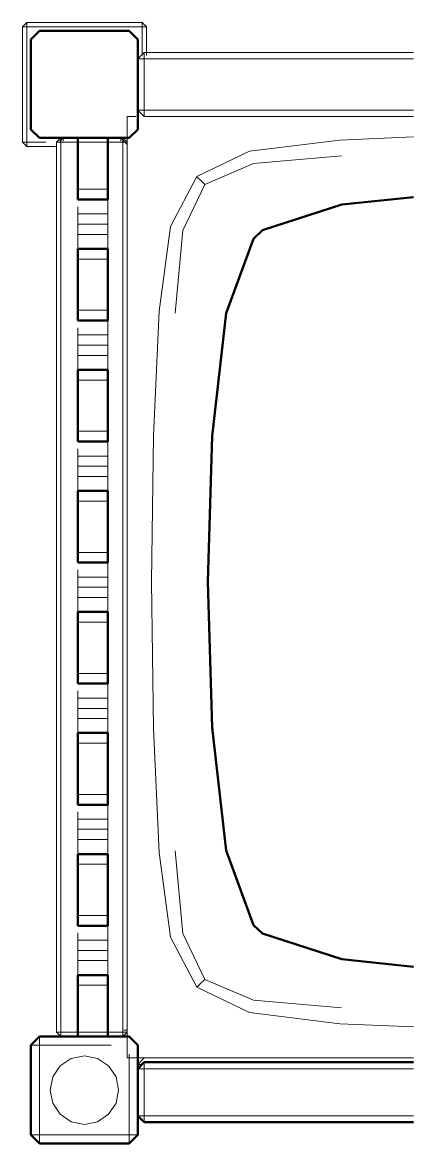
# Model space of a CAD drawing. Header units: metres. Extents: x 10 to 831, y 10 to 584.
# Drawn here: x 667.23 to 673.33, y 413.43 to 430.9 of the extents above; entities that cross this region are included whole.
import ezdxf

# ---------------------------------------------------------------- set-up
doc = ezdxf.new("R2010")
doc.units = ezdxf.units.M
doc.layers.add('CUT', color=7, linetype='Continuous', lineweight=50)
doc.layers.add('VIS', color=8, linetype='Continuous', lineweight=13)

msp = doc.modelspace()

# ---------------------------------------------------------------- linework, layer by layer
at = {"layer": 'CUT'}
for p, q in [((667.367, 430.633), (667.5, 430.767)), ((667.5, 430.767), (668.9, 430.767)), ((668.9, 430.767), (669.033, 430.633)), ((667.367, 429.233), (667.367, 430.633)), ((669.033, 430.633), (669.033, 429.233)), ((667.5, 429.1), (667.367, 429.233)), ((669.033, 429.233), (668.9, 429.1)), ((668.9, 429.1), (667.5, 429.1)), ((668.567, 429.1), (668.1, 429.1)), ((668.1, 429.1), (668.1, 428.651)), ((668.567, 428.651), (668.567, 429.1)), ((668.1, 428.651), (668.1, 428.301)), ((668.567, 428.301), (668.567, 428.651)), ((668.1, 428.301), (668.1, 428.252)), ((668.567, 428.252), (668.567, 428.301)), ((668.1, 428.252), (668.1, 428.158)), ((668.1, 428.158), (668.1, 428.142)), ((668.1, 428.142), (668.567, 428.142)), ((668.567, 428.158), (668.567, 428.252)), ((668.567, 428.142), (668.567, 428.158)), ((672.215, 428.062), (673.333, 428.177)), ((670.977, 427.662), (672.215, 428.062)), ((670.835, 427.529), (670.977, 427.662)), ((670.413, 426.368), (670.835, 427.529)), ((668.1, 427.356), (668.1, 427.372)), ((668.1, 427.372), (668.567, 427.372)), ((668.1, 426.991), (668.1, 427.356)), ((668.567, 427.372), (668.567, 427.356)), ((668.567, 427.356), (668.567, 426.991)), ((668.1, 426.637), (668.1, 426.991)), ((668.567, 426.991), (668.567, 426.637)), ((668.1, 426.273), (668.1, 426.637)), ((668.567, 426.637), (668.567, 426.273)), ((670.19, 424.453), (670.413, 426.368)), ((668.1, 426.256), (668.1, 426.273)), ((668.567, 426.256), (668.1, 426.256)), ((668.567, 426.273), (668.567, 426.256)), ((668.1, 425.47), (668.1, 425.487)), ((668.1, 425.487), (668.567, 425.487)), ((668.1, 425.106), (668.1, 425.47)), ((668.567, 425.487), (668.567, 425.47)), ((668.567, 425.47), (668.567, 425.106)), ((668.1, 424.751), (668.1, 425.106)), ((668.567, 425.106), (668.567, 424.751)), ((668.1, 424.387), (668.1, 424.751)), ((668.567, 424.751), (668.567, 424.387)), ((670.123, 422.183), (670.19, 424.453)), ((668.1, 424.37), (668.1, 424.387)), ((668.567, 424.37), (668.1, 424.37)), ((668.567, 424.387), (668.567, 424.37)), ((668.1, 423.584), (668.1, 423.601)), ((668.1, 423.601), (668.567, 423.601)), ((668.1, 423.22), (668.1, 423.584)), ((668.567, 423.601), (668.567, 423.584)), ((668.567, 423.584), (668.567, 423.22)), ((668.1, 422.866), (668.1, 423.22)), ((668.567, 423.22), (668.567, 422.866)), ((668.1, 422.501), (668.1, 422.866)), ((668.567, 422.866), (668.567, 422.501)), ((668.1, 422.485), (668.1, 422.501)), ((668.567, 422.485), (668.1, 422.485)), ((668.567, 422.501), (668.567, 422.485)), ((670.19, 419.914), (670.123, 422.183)), ((668.1, 421.699), (668.1, 421.715)), ((668.1, 421.715), (668.567, 421.715)), ((668.1, 421.334), (668.1, 421.699)), ((668.567, 421.715), (668.567, 421.699)), ((668.567, 421.699), (668.567, 421.334)), ((668.1, 420.98), (668.1, 421.334)), ((668.567, 421.334), (668.567, 420.98)), ((668.1, 420.616), (668.1, 420.98)), ((668.567, 420.98), (668.567, 420.616)), ((668.1, 420.599), (668.1, 420.616)), ((668.567, 420.599), (668.1, 420.599)), ((668.567, 420.616), (668.567, 420.599)), ((670.413, 417.999), (670.19, 419.914)), ((668.1, 419.813), (668.1, 419.83)), ((668.1, 419.83), (668.567, 419.83)), ((668.1, 419.449), (668.1, 419.813)), ((668.567, 419.83), (668.567, 419.813)), ((668.567, 419.813), (668.567, 419.449)), ((668.1, 419.094), (668.1, 419.449)), ((668.567, 419.449), (668.567, 419.094)), ((668.1, 418.73), (668.1, 419.094)), ((668.567, 419.094), (668.567, 418.73)), ((668.1, 418.713), (668.1, 418.73)), ((668.567, 418.713), (668.1, 418.713)), ((668.567, 418.73), (668.567, 418.713)), ((670.835, 416.838), (670.413, 417.999)), ((668.1, 417.927), (668.1, 417.944)), ((668.1, 417.944), (668.567, 417.944)), ((668.1, 417.563), (668.1, 417.927)), ((668.567, 417.944), (668.567, 417.927)), ((668.567, 417.927), (668.567, 417.563)), ((668.1, 417.209), (668.1, 417.563)), ((668.567, 417.563), (668.567, 417.209)), ((668.1, 416.844), (668.1, 417.209)), ((668.567, 417.209), (668.567, 416.844)), ((668.1, 416.828), (668.1, 416.844)), ((668.567, 416.828), (668.1, 416.828)), ((668.567, 416.844), (668.567, 416.828)), ((670.977, 416.705), (670.835, 416.838)), ((672.215, 416.305), (670.977, 416.705)), ((673.333, 416.189), (672.215, 416.305)), ((668.1, 416.042), (668.1, 416.058)), ((668.1, 416.058), (668.567, 416.058)), ((668.567, 416.058), (668.567, 416.042)), ((668.1, 415.948), (668.1, 416.042)), ((668.1, 415.899), (668.1, 415.948)), ((668.1, 415.549), (668.1, 415.899)), ((668.567, 416.042), (668.567, 415.948)), ((668.567, 415.948), (668.567, 415.899)), ((668.567, 415.899), (668.567, 415.549)), ((668.1, 415.1), (668.1, 415.549)), ((668.567, 415.549), (668.567, 415.1)), ((667.367, 414.967), (667.5, 415.1)), ((667.5, 415.1), (668.9, 415.1)), ((668.567, 415.1), (668.1, 415.1)), ((668.9, 415.1), (669.033, 414.967)), ((667.367, 413.567), (667.367, 414.967)), ((669.033, 414.967), (669.033, 413.567)), ((669.033, 414.6), (669.133, 414.7)), ((669.133, 414.7), (673.333, 414.7)), ((669.033, 413.867), (669.033, 414.6)), ((669.133, 413.767), (669.033, 413.867)), ((673.333, 413.767), (669.133, 413.767)), ((667.5, 413.433), (667.367, 413.567)), ((669.033, 413.567), (668.9, 413.433)), ((668.9, 413.433), (667.5, 413.433))]:
    msp.add_line(p, q, dxfattribs=at)
at = {"layer": 'VIS'}
for p, q in [((667.3, 430.9), (667.233, 430.833)), ((667.233, 430.833), (667.3, 430.833)), ((667.233, 430.833), (667.233, 429.033)), ((667.3, 430.833), (667.3, 430.9)), ((667.3, 430.9), (667.3, 430.867)), ((667.3, 430.9), (667.3, 430.9)), ((667.3, 430.9), (669.1, 430.9)), ((669.1, 430.9), (667.3, 430.9)), ((667.3, 430.833), (669.1, 430.833)), ((667.3, 429.033), (667.3, 430.833)), ((667.367, 430.633), (667.5, 430.767)), ((667.5, 430.767), (667.5, 430.767)), ((667.5, 430.767), (668.9, 430.767)), ((668.9, 430.767), (668.9, 430.767)), ((668.9, 430.767), (669.033, 430.633)), ((669.167, 430.833), (669.1, 430.9)), ((669.1, 430.9), (669.1, 430.833)), ((669.1, 430.9), (669.167, 430.833)), ((669.1, 430.9), (669.1, 430.9)), ((669.1, 430.833), (669.167, 430.833)), ((669.1, 430.833), (669.1, 430.383)), ((669.167, 430.833), (669.133, 430.833)), ((669.167, 430.533), (669.167, 430.833)), ((669.167, 430.833), (669.167, 430.833)), ((669.167, 430.833), (669.167, 430.383)), ((667.367, 430.633), (667.367, 430.633)), ((667.367, 429.233), (667.367, 430.633)), ((669.033, 430.633), (669.033, 430.633)), ((669.033, 430.633), (669.033, 429.233)), ((669.133, 430.433), (669.033, 430.333)), ((669.133, 430.333), (669.133, 430.433)), ((669.133, 430.433), (669.133, 430.383)), ((673.333, 430.433), (669.133, 430.433)), ((669.133, 430.433), (673.333, 430.433)), ((669.133, 430.433), (669.133, 430.433)), ((669.033, 430.333), (669.133, 430.333)), ((669.033, 430.333), (669.033, 429.533)), ((669.133, 429.533), (669.133, 430.333)), ((669.133, 430.333), (673.333, 430.333)), ((669.133, 429.533), (669.033, 429.533)), ((669.033, 429.533), (669.133, 429.433)), ((669.033, 429.533), (669.033, 429.533)), ((669.133, 429.433), (669.133, 429.533)), ((673.333, 429.533), (669.133, 429.533)), ((668.867, 429.433), (668.867, 414.767)), ((668.867, 429.433), (669.002, 429.433)), ((668.867, 429.433), (668.867, 429.433)), ((669.133, 429.433), (673.333, 429.433)), ((667.367, 429.233), (667.367, 429.233)), ((667.367, 429.233), (667.5, 429.1)), ((669.033, 429.233), (668.9, 429.1)), ((669.033, 429.233), (669.033, 429.233)), ((667.3, 429.033), (667.233, 429.033)), ((667.233, 429.033), (667.3, 428.967)), ((667.233, 429.033), (667.233, 429.033)), ((667.3, 428.967), (667.3, 429.033)), ((667.6, 429.033), (667.3, 429.033)), ((667.5, 429.1), (667.5, 429.1)), ((668.9, 429.1), (667.5, 429.1)), ((667.833, 429.1), (667.767, 429.033)), ((667.767, 429.033), (667.833, 429.033)), ((667.767, 429.033), (667.767, 415.167)), ((667.867, 429.1), (667.817, 429.05)), ((667.833, 429.1), (667.833, 429.067)), ((667.833, 429.033), (667.833, 429.1)), ((667.833, 429.1), (668.8, 429.1)), ((668.8, 429.1), (667.833, 429.1)), ((667.833, 429.1), (667.833, 429.1)), ((667.833, 415.167), (667.833, 429.033)), ((667.833, 429.033), (668.8, 429.033)), ((667.867, 429.1), (667.867, 429.05)), ((667.867, 429.1), (667.867, 429.1)), ((668.767, 429.1), (667.867, 429.1)), ((667.867, 429.1), (668.767, 429.1)), ((668.1, 429.1), (668.1, 429.1)), ((668.1, 429.1), (668.1, 428.427)), ((668.1, 429.1), (668.1, 429.1)), ((668.1, 429.1), (668.567, 429.1)), ((668.1, 428.651), (668.1, 429.1)), ((668.567, 429.1), (668.1, 429.1)), ((668.567, 415.1), (668.567, 429.1)), ((668.567, 429.1), (668.567, 429.1)), ((668.567, 428.651), (668.567, 429.1)), ((668.633, 429.1), (668.633, 429.1)), ((668.867, 429), (668.767, 429.1)), ((668.767, 429.1), (668.767, 429.05)), ((668.767, 429.1), (668.817, 429.05)), ((668.767, 429.1), (668.767, 429.1)), ((668.8, 429.1), (668.867, 429.033)), ((668.867, 429.033), (668.8, 429.1)), ((668.8, 429.1), (668.8, 429.033)), ((668.8, 429.1), (668.8, 429.1)), ((668.8, 429.033), (668.867, 429.033)), ((668.8, 429.033), (668.8, 415.167)), ((668.867, 429.033), (668.833, 429.033)), ((668.867, 429.033), (668.867, 415.167)), ((668.867, 415.167), (668.867, 429.033)), ((668.867, 429.033), (668.867, 429.033)), ((668.867, 415.2), (668.867, 429)), ((668.867, 429), (668.867, 429)), ((668.9, 429.1), (668.9, 429.1)), ((672.182, 429.068), (670.777, 428.893)), ((672.182, 429.068), (673.333, 429.117)), ((667.3, 428.967), (667.75, 428.967)), ((669.954, 428.498), (670.777, 428.893)), ((672.211, 428.82), (670.838, 428.701)), ((668.1, 428.651), (668.1, 428.301)), ((668.567, 428.651), (668.567, 428.301)), ((670.838, 428.701), (670.079, 428.374)), ((669.543, 427.72), (669.954, 428.498)), ((669.954, 428.498), (669.966, 428.486)), ((670.001, 428.451), (669.966, 428.486)), ((668.1, 428.301), (668.1, 428.142)), ((668.1, 428.301), (668.567, 428.301)), ((668.1, 428.252), (668.1, 428.301)), ((668.567, 428.301), (668.567, 428.142)), ((668.567, 428.142), (668.567, 428.301)), ((668.567, 428.252), (668.567, 428.301)), ((670.079, 428.374), (669.737, 427.659)), ((670.001, 428.451), (670.079, 428.374)), ((668.1, 428.158), (668.1, 428.252)), ((668.1, 428.142), (668.1, 428.158)), ((668.1, 428.142), (668.567, 428.142)), ((668.1, 428.142), (668.1, 428.142)), ((668.567, 428.142), (668.1, 428.142)), ((668.567, 428.158), (668.567, 428.252)), ((668.567, 428.142), (668.567, 428.158)), ((668.567, 428.142), (668.567, 427.917)), ((668.567, 428.142), (668.567, 428.142)), ((668.567, 428.142), (668.567, 428.142)), ((672.215, 428.062), (673.333, 428.177)), ((668.1, 427.917), (668.1, 428.029)), ((672.215, 428.062), (670.977, 427.662)), ((668.1, 427.757), (668.1, 427.917)), ((668.1, 427.917), (668.567, 427.917)), ((668.567, 427.917), (668.567, 427.757)), ((668.1, 427.598), (668.1, 427.757)), ((668.567, 427.757), (668.1, 427.757)), ((668.1, 427.372), (668.1, 427.598)), ((668.1, 427.598), (668.567, 427.598)), ((668.567, 427.757), (668.567, 427.598)), ((668.567, 427.598), (668.567, 427.372)), ((669.366, 426.401), (669.543, 427.72)), ((669.615, 426.372), (669.737, 427.659)), ((670.977, 427.662), (670.835, 427.529)), ((670.835, 427.529), (670.413, 426.368)), ((668.1, 427.213), (668.1, 427.372)), ((668.1, 427.372), (668.1, 427.372)), ((668.1, 427.372), (668.1, 427.372)), ((668.1, 427.372), (668.1, 427.213)), ((668.1, 427.372), (668.567, 427.372)), ((668.1, 427.372), (668.567, 427.372)), ((668.1, 427.372), (668.567, 427.372)), ((668.567, 427.372), (668.1, 427.372)), ((668.1, 427.372), (668.1, 427.356)), ((668.1, 427.356), (668.1, 426.991)), ((668.567, 427.372), (668.567, 427.372)), ((668.567, 427.372), (668.567, 427.213)), ((668.567, 427.213), (668.567, 427.372)), ((668.567, 427.372), (668.567, 427.372)), ((668.567, 427.372), (668.567, 427.356)), ((668.567, 427.356), (668.567, 426.991)), ((668.1, 427.213), (668.567, 427.213)), ((668.1, 426.637), (668.1, 426.991)), ((668.1, 426.946), (668.1, 426.542)), ((668.567, 426.991), (668.567, 426.637)), ((668.1, 426.637), (668.1, 426.273)), ((668.567, 426.637), (668.567, 426.273)), ((668.1, 426.415), (668.1, 426.256)), ((668.1, 426.415), (668.567, 426.415)), ((668.567, 426.415), (668.567, 426.256)), ((668.567, 426.256), (668.567, 426.415)), ((669.366, 426.401), (669.277, 424.467)), ((670.19, 424.453), (670.413, 426.368)), ((668.1, 426.256), (668.1, 426.273)), ((668.1, 426.256), (668.567, 426.256)), ((668.1, 426.256), (668.1, 426.256)), ((668.567, 426.256), (668.1, 426.256)), ((668.567, 426.256), (668.567, 426.273)), ((668.567, 426.256), (668.567, 426.031)), ((668.567, 426.256), (668.567, 426.256)), ((668.567, 426.256), (668.567, 426.256)), ((668.1, 426.031), (668.1, 426.143)), ((668.1, 425.871), (668.1, 426.031)), ((668.1, 426.031), (668.567, 426.031)), ((668.567, 426.031), (668.567, 425.871)), ((668.1, 425.712), (668.1, 425.871)), ((668.567, 425.871), (668.1, 425.871)), ((668.567, 425.871), (668.567, 425.712)), ((668.1, 425.487), (668.1, 425.712)), ((668.1, 425.712), (668.567, 425.712)), ((668.567, 425.712), (668.567, 425.487)), ((668.1, 425.327), (668.1, 425.487)), ((668.1, 425.487), (668.1, 425.487)), ((668.1, 425.487), (668.1, 425.487)), ((668.1, 425.487), (668.1, 425.327)), ((668.1, 425.487), (668.567, 425.487)), ((668.1, 425.487), (668.567, 425.487)), ((668.1, 425.487), (668.567, 425.487)), ((668.567, 425.487), (668.1, 425.487)), ((668.1, 425.487), (668.1, 425.47)), ((668.1, 425.47), (668.1, 425.106)), ((668.1, 425.327), (668.567, 425.327)), ((668.567, 425.487), (668.567, 425.487)), ((668.567, 425.487), (668.567, 425.327)), ((668.567, 425.327), (668.567, 425.487)), ((668.567, 425.487), (668.567, 425.487)), ((668.567, 425.487), (668.567, 425.47)), ((668.567, 425.47), (668.567, 425.106)), ((668.1, 424.751), (668.1, 425.106)), ((668.1, 425.062), (668.1, 424.658)), ((668.567, 425.106), (668.567, 424.751)), ((668.1, 424.751), (668.1, 424.387)), ((668.567, 424.751), (668.567, 424.387)), ((668.1, 424.53), (668.1, 424.37)), ((668.1, 424.53), (668.567, 424.53)), ((668.567, 424.53), (668.567, 424.37)), ((668.567, 424.37), (668.567, 424.53)), ((669.277, 424.467), (669.248, 422.183)), ((670.123, 422.183), (670.19, 424.453)), ((668.1, 424.37), (668.1, 424.387)), ((668.1, 424.37), (668.567, 424.37)), ((668.1, 424.37), (668.1, 424.37)), ((668.567, 424.37), (668.1, 424.37)), ((668.567, 424.37), (668.567, 424.387)), ((668.567, 424.37), (668.567, 424.145)), ((668.567, 424.37), (668.567, 424.37)), ((668.567, 424.37), (668.567, 424.37)), ((668.1, 424.145), (668.1, 424.258)), ((668.1, 423.986), (668.1, 424.145)), ((668.1, 424.145), (668.567, 424.145)), ((668.567, 424.145), (668.567, 423.986)), ((668.1, 423.826), (668.1, 423.986)), ((668.567, 423.986), (668.1, 423.986)), ((668.567, 423.986), (668.567, 423.826)), ((668.1, 423.601), (668.1, 423.826)), ((668.1, 423.826), (668.567, 423.826)), ((668.567, 423.826), (668.567, 423.601)), ((668.1, 423.442), (668.1, 423.601)), ((668.1, 423.601), (668.1, 423.601)), ((668.1, 423.601), (668.1, 423.601)), ((668.1, 423.601), (668.1, 423.442)), ((668.1, 423.601), (668.567, 423.601)), ((668.1, 423.601), (668.567, 423.601)), ((668.1, 423.601), (668.567, 423.601)), ((668.567, 423.601), (668.1, 423.601)), ((668.1, 423.601), (668.1, 423.584)), ((668.1, 423.584), (668.1, 423.22)), ((668.567, 423.601), (668.567, 423.601)), ((668.567, 423.601), (668.567, 423.442)), ((668.567, 423.442), (668.567, 423.601)), ((668.567, 423.601), (668.567, 423.601)), ((668.567, 423.601), (668.567, 423.584)), ((668.567, 423.584), (668.567, 423.22)), ((668.1, 423.442), (668.567, 423.442)), ((668.1, 422.866), (668.1, 423.22)), ((668.567, 423.22), (668.567, 422.866)), ((668.1, 423.177), (668.1, 422.773)), ((668.1, 422.866), (668.1, 422.501)), ((668.567, 422.866), (668.567, 422.501)), ((668.1, 422.644), (668.1, 422.485)), ((668.1, 422.644), (668.567, 422.644)), ((668.567, 422.644), (668.567, 422.485)), ((668.567, 422.485), (668.567, 422.644)), ((668.1, 422.485), (668.1, 422.501)), ((668.1, 422.485), (668.567, 422.485)), ((668.1, 422.485), (668.1, 422.485)), ((668.567, 422.485), (668.1, 422.485)), ((668.1, 422.259), (668.1, 422.372)), ((668.567, 422.485), (668.333, 422.485)), ((668.567, 422.485), (668.567, 422.501)), ((668.567, 422.485), (668.567, 422.259)), ((668.567, 422.485), (668.567, 422.485)), ((668.567, 422.485), (668.567, 422.485)), ((668.1, 422.1), (668.1, 422.259)), ((668.1, 422.259), (668.567, 422.259)), ((668.567, 422.259), (668.567, 422.1)), ((669.248, 422.183), (669.277, 419.9)), ((670.19, 419.914), (670.123, 422.183)), ((668.1, 421.941), (668.1, 422.1)), ((668.1, 422.1), (668.567, 422.1)), ((668.567, 422.1), (668.567, 421.941)), ((668.1, 421.715), (668.1, 421.941)), ((668.1, 421.941), (668.567, 421.941)), ((668.567, 421.941), (668.567, 421.715)), ((668.1, 421.556), (668.1, 421.715)), ((668.1, 421.715), (668.1, 421.715)), ((668.1, 421.715), (668.1, 421.715)), ((668.1, 421.715), (668.1, 421.556)), ((668.1, 421.715), (668.567, 421.715)), ((668.1, 421.715), (668.567, 421.715)), ((668.1, 421.715), (668.567, 421.715)), ((668.567, 421.715), (668.1, 421.715)), ((668.1, 421.715), (668.1, 421.699)), ((668.1, 421.699), (668.1, 421.334)), ((668.567, 421.715), (668.567, 421.715)), ((668.567, 421.715), (668.567, 421.556)), ((668.567, 421.556), (668.567, 421.715)), ((668.567, 421.715), (668.567, 421.715)), ((668.567, 421.715), (668.567, 421.699)), ((668.567, 421.699), (668.567, 421.334)), ((668.1, 421.556), (668.567, 421.556)), ((668.1, 420.98), (668.1, 421.334)), ((668.567, 421.334), (668.567, 420.98)), ((668.1, 421.292), (668.1, 420.888)), ((668.1, 420.98), (668.1, 420.616)), ((668.567, 420.98), (668.567, 420.616)), ((668.1, 420.758), (668.1, 420.599)), ((668.1, 420.758), (668.567, 420.758)), ((668.1, 420.599), (668.1, 420.616)), ((668.1, 420.599), (668.567, 420.599)), ((668.1, 420.599), (668.1, 420.599)), ((668.567, 420.599), (668.1, 420.599)), ((668.567, 420.758), (668.567, 420.599)), ((668.567, 420.599), (668.567, 420.758)), ((668.567, 420.599), (668.567, 420.616)), ((668.567, 420.599), (668.567, 420.374)), ((668.567, 420.599), (668.567, 420.599)), ((668.567, 420.599), (668.567, 420.599)), ((668.1, 420.374), (668.1, 420.486)), ((668.1, 420.214), (668.1, 420.374)), ((668.1, 420.374), (668.567, 420.374)), ((668.567, 420.374), (668.567, 420.214)), ((668.1, 420.055), (668.1, 420.214)), ((668.567, 420.214), (668.1, 420.214)), ((668.567, 420.214), (668.567, 420.055)), ((668.1, 419.83), (668.1, 420.055)), ((668.1, 420.055), (668.567, 420.055)), ((668.567, 420.055), (668.567, 419.83)), ((669.366, 417.966), (669.277, 419.9)), ((670.413, 417.999), (670.19, 419.914)), ((668.1, 419.67), (668.1, 419.83)), ((668.1, 419.83), (668.1, 419.83)), ((668.1, 419.83), (668.1, 419.83)), ((668.1, 419.83), (668.1, 419.67)), ((668.1, 419.83), (668.567, 419.83)), ((668.1, 419.83), (668.567, 419.83)), ((668.1, 419.83), (668.567, 419.83)), ((668.567, 419.83), (668.1, 419.83)), ((668.1, 419.83), (668.1, 419.813)), ((668.1, 419.813), (668.1, 419.449)), ((668.567, 419.83), (668.567, 419.83)), ((668.567, 419.83), (668.567, 419.67)), ((668.567, 419.67), (668.567, 419.83)), ((668.567, 419.83), (668.567, 419.83)), ((668.567, 419.83), (668.567, 419.813)), ((668.567, 419.813), (668.567, 419.449)), ((668.1, 419.67), (668.567, 419.67)), ((668.1, 419.094), (668.1, 419.449)), ((668.1, 419.408), (668.1, 419.004)), ((668.567, 419.449), (668.567, 419.094)), ((668.1, 419.094), (668.1, 418.73)), ((668.567, 419.094), (668.567, 418.73)), ((668.1, 418.873), (668.1, 418.713)), ((668.1, 418.873), (668.567, 418.873)), ((668.567, 418.873), (668.567, 418.713)), ((668.567, 418.713), (668.567, 418.873)), ((668.1, 418.713), (668.1, 418.73)), ((668.1, 418.713), (668.567, 418.713)), ((668.1, 418.713), (668.1, 418.713)), ((668.567, 418.713), (668.1, 418.713)), ((668.567, 418.713), (668.567, 418.73)), ((668.567, 418.713), (668.567, 418.488)), ((668.567, 418.713), (668.567, 418.713)), ((668.567, 418.713), (668.567, 418.713)), ((668.1, 418.488), (668.1, 418.601)), ((668.1, 418.329), (668.1, 418.488)), ((668.1, 418.488), (668.567, 418.488)), ((668.1, 418.169), (668.1, 418.329)), ((668.567, 418.329), (668.1, 418.329)), ((668.567, 418.488), (668.567, 418.329)), ((668.567, 418.329), (668.567, 418.169)), ((668.1, 417.944), (668.1, 418.169)), ((668.1, 418.169), (668.567, 418.169)), ((668.567, 418.169), (668.567, 417.944)), ((669.615, 417.995), (669.737, 416.708)), ((670.413, 417.999), (670.835, 416.838)), ((668.1, 417.785), (668.1, 417.944)), ((668.1, 417.944), (668.1, 417.944)), ((668.1, 417.944), (668.1, 417.944)), ((668.1, 417.944), (668.1, 417.785)), ((668.1, 417.944), (668.567, 417.944)), ((668.1, 417.944), (668.567, 417.944)), ((668.1, 417.944), (668.567, 417.944)), ((668.567, 417.944), (668.1, 417.944)), ((668.1, 417.944), (668.1, 417.927)), ((668.1, 417.927), (668.1, 417.563)), ((668.567, 417.944), (668.567, 417.944)), ((668.567, 417.944), (668.567, 417.785)), ((668.567, 417.785), (668.567, 417.944)), ((668.567, 417.944), (668.567, 417.944)), ((668.567, 417.944), (668.567, 417.927)), ((668.567, 417.927), (668.567, 417.563)), ((669.366, 417.966), (669.543, 416.647)), ((668.1, 417.785), (668.567, 417.785)), ((668.1, 417.209), (668.1, 417.563)), ((668.1, 417.523), (668.1, 417.119)), ((668.567, 417.563), (668.567, 417.209)), ((668.1, 417.209), (668.1, 416.844)), ((668.567, 417.209), (668.567, 416.844)), ((668.1, 416.987), (668.1, 416.828)), ((668.1, 416.987), (668.567, 416.987)), ((668.567, 416.987), (668.567, 416.828)), ((668.567, 416.828), (668.567, 416.987)), ((668.1, 416.828), (668.1, 416.844)), ((668.1, 416.828), (668.567, 416.828)), ((668.1, 416.828), (668.1, 416.828)), ((668.567, 416.828), (668.1, 416.828)), ((668.567, 416.828), (668.567, 416.844)), ((668.567, 416.828), (668.567, 416.602)), ((668.567, 416.828), (668.567, 416.828)), ((668.567, 416.828), (668.567, 416.828)), ((670.835, 416.838), (670.977, 416.705)), ((668.1, 416.602), (668.1, 416.715)), ((668.1, 416.443), (668.1, 416.602)), ((668.1, 416.602), (668.567, 416.602)), ((668.567, 416.602), (668.567, 416.443)), ((669.543, 416.647), (669.954, 415.869)), ((669.737, 416.708), (670.079, 415.992)), ((670.977, 416.705), (672.215, 416.305)), ((668.1, 416.284), (668.1, 416.443)), ((668.567, 416.443), (668.1, 416.443)), ((668.567, 416.443), (668.567, 416.284)), ((668.1, 416.058), (668.1, 416.284)), ((668.1, 416.284), (668.567, 416.284)), ((668.567, 416.284), (668.567, 416.058)), ((673.333, 416.189), (672.215, 416.305)), ((668.1, 416.058), (668.1, 416.058)), ((668.1, 415.899), (668.1, 416.058)), ((668.1, 416.058), (668.1, 416.058)), ((668.1, 416.058), (668.1, 415.899)), ((668.1, 416.058), (668.567, 416.058)), ((668.1, 416.058), (668.567, 416.058)), ((668.1, 416.058), (668.567, 416.058)), ((668.567, 416.058), (668.1, 416.058)), ((668.1, 416.058), (668.1, 416.042)), ((668.567, 416.058), (668.567, 415.899)), ((668.567, 416.058), (668.567, 416.058)), ((668.567, 415.899), (668.567, 416.058)), ((668.567, 416.058), (668.567, 416.058)), ((668.567, 416.058), (668.567, 416.042)), ((668.1, 416.042), (668.1, 415.948)), ((668.1, 415.948), (668.1, 415.899)), ((668.1, 415.899), (668.567, 415.899)), ((668.1, 415.549), (668.1, 415.899)), ((668.567, 415.948), (668.567, 416.042)), ((668.567, 415.948), (668.567, 415.899)), ((668.567, 415.899), (668.567, 415.549)), ((670.001, 415.916), (669.966, 415.881)), ((670.001, 415.916), (670.079, 415.992)), ((670.079, 415.992), (670.838, 415.665)), ((669.966, 415.881), (669.954, 415.869)), ((669.954, 415.869), (669.96, 415.875)), ((669.954, 415.869), (670.777, 415.474)), ((668.1, 415.638), (668.1, 415.1)), ((668.1, 415.549), (668.1, 415.1)), ((668.567, 415.1), (668.567, 415.549)), ((672.211, 415.546), (670.838, 415.665)), ((672.182, 415.299), (670.777, 415.474)), ((668.867, 415.2), (668.817, 415.2)), ((672.182, 415.299), (673.333, 415.25)), ((667.367, 414.967), (667.5, 415.1)), ((667.367, 414.967), (667.5, 415.1)), ((667.5, 415.1), (667.5, 414.967)), ((667.5, 415.1), (667.92, 415.1)), ((667.5, 415.1), (667.5, 415.1)), ((667.5, 415.1), (668.9, 415.1)), ((667.833, 415.167), (667.767, 415.167)), ((667.767, 415.167), (667.833, 415.1)), ((667.767, 415.167), (667.767, 415.167)), ((667.833, 415.1), (667.833, 415.167)), ((668.8, 415.167), (667.833, 415.167)), ((667.833, 415.1), (667.994, 415.1)), ((668.567, 415.1), (668.1, 415.1)), ((668.1, 415.1), (668.1, 415.1)), ((668.567, 415.1), (668.1, 415.1)), ((668.567, 415.1), (668.567, 415.1)), ((668.8, 415.167), (668.8, 415.1)), ((668.8, 415.1), (668.867, 415.167)), ((668.867, 415.167), (668.8, 415.167)), ((668.8, 415.1), (668.8, 415.1)), ((668.867, 415.167), (668.833, 415.133)), ((668.867, 415.167), (668.867, 415.167)), ((668.9, 415.1), (668.9, 415.1)), ((668.9, 415.1), (669.033, 414.967)), ((667.5, 414.967), (667.367, 414.967)), ((667.367, 413.567), (667.367, 414.967)), ((667.367, 414.967), (667.367, 414.967)), ((667.367, 413.567), (667.367, 414.967)), ((667.5, 414.967), (667.5, 413.567)), ((668.62, 414.967), (667.5, 414.967)), ((669.033, 414.967), (669.033, 414.967)), ((669.033, 414.967), (669.033, 413.567)), ((667.823, 414.644), (667.996, 414.759)), ((667.996, 414.759), (668.2, 414.8)), ((668.2, 414.8), (668.404, 414.759)), ((668.404, 414.759), (668.577, 414.644)), ((668.867, 414.767), (673.333, 414.767)), ((668.867, 414.767), (668.867, 414.767)), ((668.9, 413.567), (668.9, 414.827)), ((669.133, 414.767), (669.033, 414.667)), ((669.033, 414.6), (669.133, 414.7)), ((669.033, 414.6), (669.133, 414.7)), ((669.033, 414.687), (669.033, 414.547)), ((669.033, 414.667), (669.083, 414.667)), ((669.033, 414.667), (669.033, 414.533)), ((669.133, 414.767), (669.133, 414.767)), ((673.333, 414.767), (669.133, 414.767)), ((669.133, 414.7), (669.133, 414.6)), ((669.133, 414.7), (673.333, 414.7)), ((669.133, 414.7), (669.133, 414.7)), ((669.133, 414.7), (673.333, 414.7)), ((667.707, 414.471), (667.823, 414.644)), ((668.577, 414.644), (668.693, 414.471)), ((669.133, 414.6), (669.033, 414.6)), ((669.033, 413.867), (669.033, 414.6)), ((669.033, 414.6), (669.033, 414.6)), ((669.033, 413.867), (669.033, 414.6)), ((669.133, 414.6), (669.133, 413.867)), ((673.333, 414.6), (669.133, 414.6)), ((669.133, 413.867), (669.133, 414.533)), ((667.667, 414.267), (667.707, 414.471)), ((668.693, 414.471), (668.733, 414.267)), ((667.707, 414.063), (667.667, 414.267)), ((668.733, 414.267), (668.693, 414.063)), ((667.823, 413.89), (667.707, 414.063)), ((668.693, 414.063), (668.577, 413.89)), ((667.996, 413.774), (667.823, 413.89)), ((668.577, 413.89), (668.404, 413.774)), ((669.133, 413.767), (669.033, 413.867)), ((669.033, 413.867), (669.133, 413.867)), ((669.033, 413.867), (669.033, 413.867)), ((669.033, 413.867), (669.133, 413.767)), ((669.033, 413.847), (669.033, 413.567)), ((669.133, 413.867), (669.083, 413.867)), ((673.333, 413.867), (669.133, 413.867)), ((669.133, 413.867), (669.133, 413.767)), ((669.133, 413.867), (673.333, 413.867)), ((668.2, 413.733), (667.996, 413.774)), ((668.404, 413.774), (668.2, 413.733)), ((673.333, 413.767), (669.133, 413.767)), ((669.133, 413.767), (669.133, 413.767)), ((673.333, 413.767), (669.133, 413.767)), ((667.5, 413.433), (667.367, 413.567)), ((667.367, 413.567), (667.5, 413.567)), ((667.367, 413.567), (667.367, 413.567)), ((667.367, 413.567), (667.5, 413.433)), ((667.5, 413.567), (667.5, 413.433)), ((667.5, 413.567), (668.9, 413.567)), ((668.9, 413.567), (669.033, 413.567)), ((669.033, 413.567), (668.9, 413.433)), ((668.9, 413.433), (668.9, 413.567)), ((669.033, 413.567), (668.9, 413.433)), ((669.033, 413.567), (669.033, 413.567)), ((668.9, 413.433), (667.5, 413.433)), ((667.5, 413.433), (667.5, 413.433)), ((668.9, 413.433), (667.5, 413.433)), ((668.9, 413.433), (668.9, 413.433))]:
    msp.add_line(p, q, dxfattribs=at)

doc.saveas('drawing.dxf')
